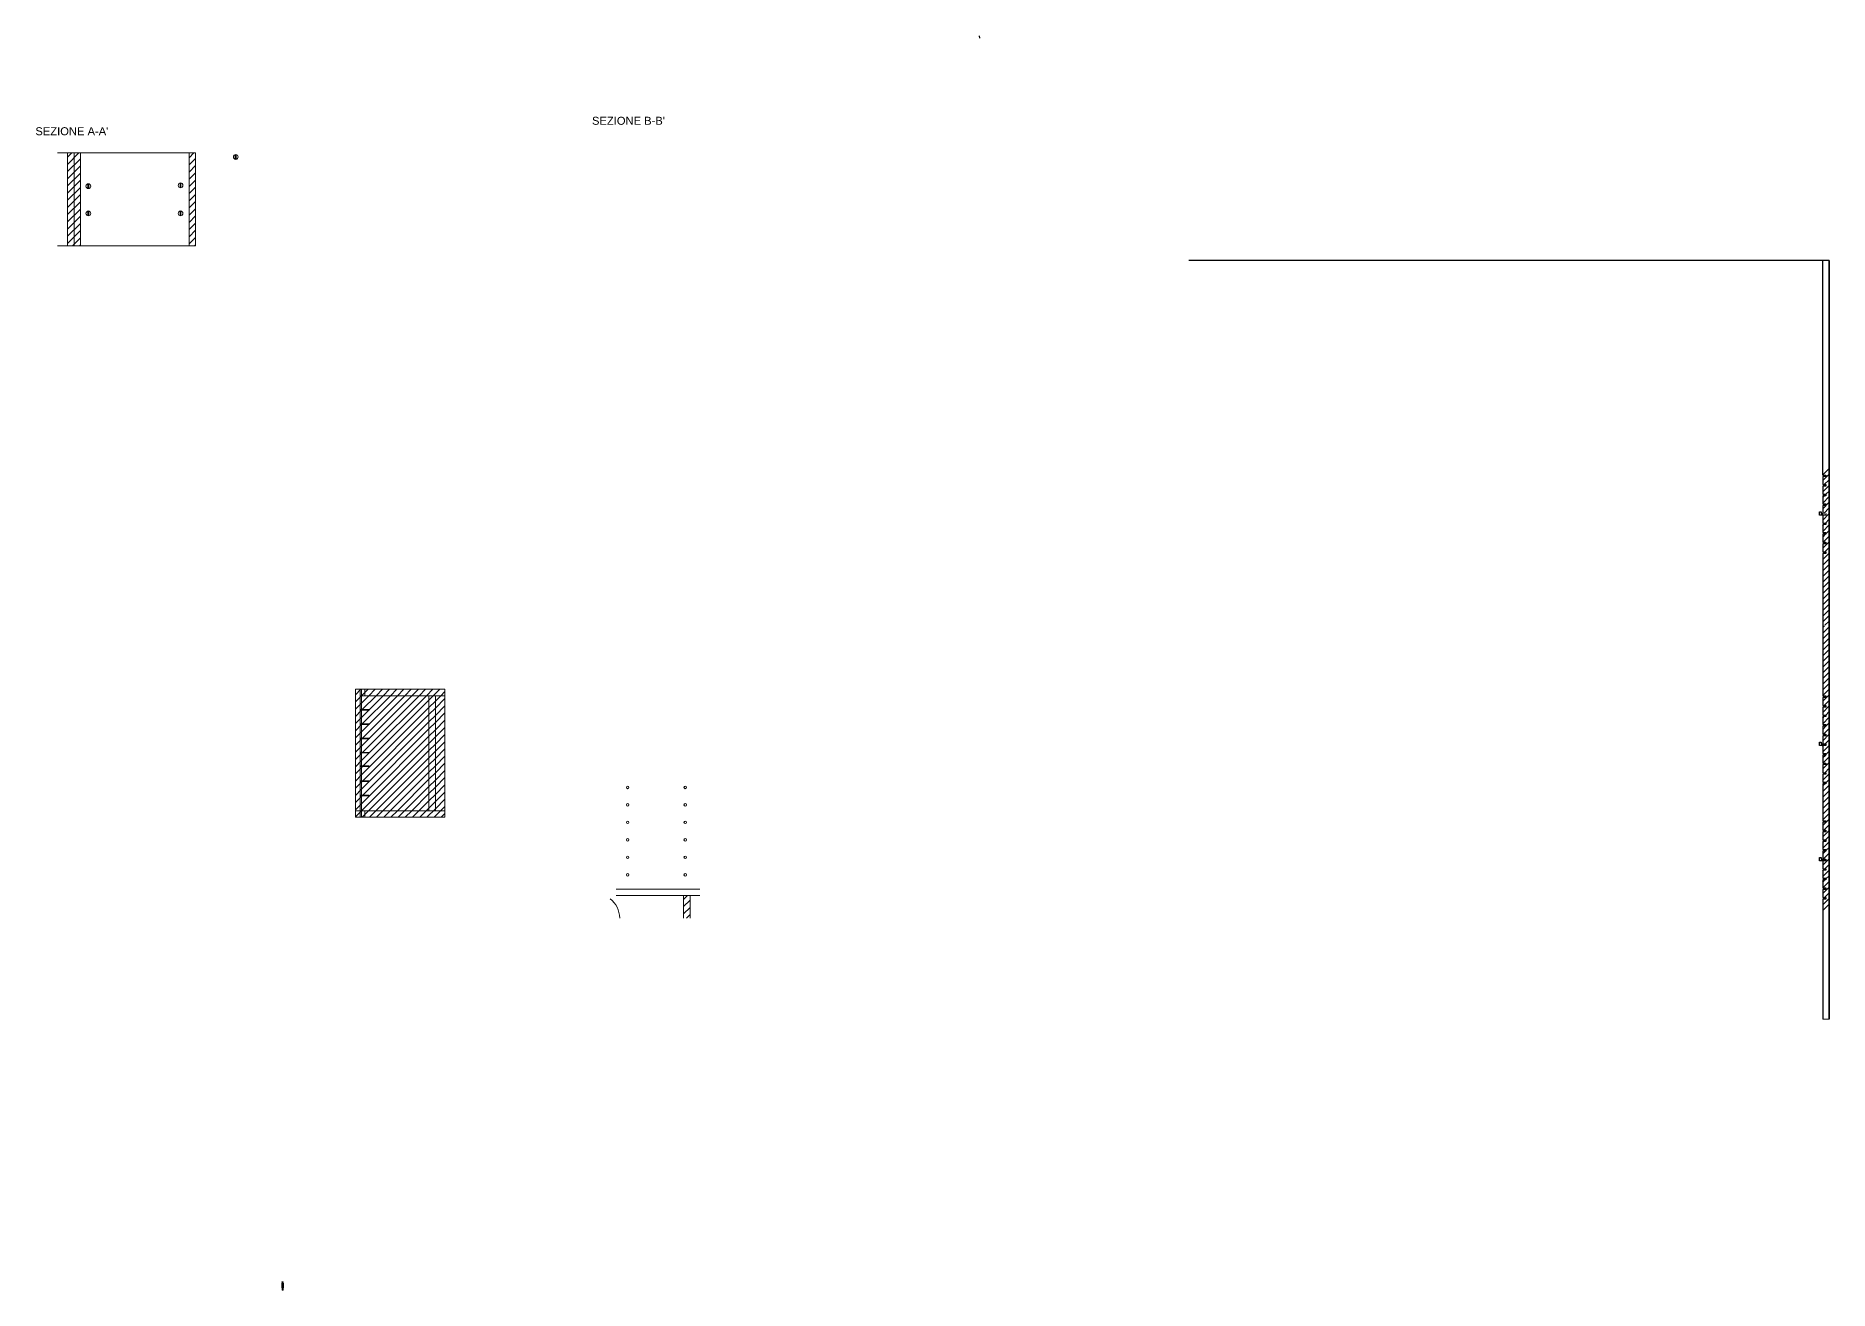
# Model space of a CAD drawing. Header units: millimetres. Extents: x -1085 to 10527, y 119 to 3003.
# Drawn here: x 2467 to 3027, y 834 to 1226 of the extents above; entities that cross this region are included whole.
import ezdxf

# ---------------------------------------------------------------- set-up
doc = ezdxf.new("R2010")
doc.units = ezdxf.units.MM
for name, color, linetype, lineweight in [('A-ANNO-SYMB', 3, 'Continuous', 18), ('A-FURN-SEZ', 1, 'Continuous', 9), ('A-LINE-GRPH', 15, 'Continuous', 13), ('LINEE DI SEZIONE', 4, 'Continuous', 15)]:
    doc.layers.add(name, color=color, linetype=linetype, lineweight=lineweight)
doc.styles.get("Standard").update_dxf_attribs({"font": 'arial.ttf'})
pattern_1 = [(45, (-312.0437, -273.793), (-1.122532, 1.122532), [])]

msp = doc.modelspace()

# ---------------------------------------------------------------- hatches: boundary and pattern name
at = {"layer": 'A-FURN-SEZ'}
h = msp.add_hatch(dxfattribs=at)
h.set_pattern_fill('ANSI31', color=256, scale=0.5)
h.set_pattern_definition(pattern_1)
h.paths.add_polyline_path([(2592.02, 1019.98), (2590.02, 1019.98), (2590.02, 983.98), (2592.02, 983.98)])
h.paths.add_polyline_path([(2568.52, 1021.98), (2567.02, 1021.98), (2567.02, 983.98), (2568.52, 983.98)])
h.paths.add_polyline_path([(2595.02, 983.98), (2570.02, 983.98), (2570.02, 981.98), (2595.02, 981.98)])
h.paths.add_polyline_path([(2570.02, 983.98), (2568.92, 983.98), (2568.92, 981.98), (2570.02, 981.98)])
h.paths.add_polyline_path([(2568.52, 983.98), (2567.02, 983.98), (2567.02, 981.98), (2568.52, 981.98)])
h.paths.add_polyline_path([(2568.92, 983.98), (2568.52, 983.98), (2568.52, 981.98), (2568.92, 981.98)])
h.paths.add_polyline_path([(2568.92, 988.73), (2568.69, 988.73, 0.343729), (2568.59, 988.66), (2568.52, 988.43), (2568.52, 983.98), (2568.92, 983.98)])
h.paths.add_polyline_path([(2568.92, 993.18), (2568.69, 993.18, 0.343729), (2568.59, 993.11), (2568.52, 992.88), (2568.52, 989.23), (2568.6, 988.99, 0.300909), (2568.69, 988.93), (2568.92, 988.93)])
h.paths.add_polyline_path([(2568.92, 997.84), (2568.69, 997.84, 0.343729), (2568.59, 997.77), (2568.52, 997.54), (2568.52, 993.68), (2568.6, 993.44, 0.300909), (2568.69, 993.38), (2568.92, 993.38)])
h.paths.add_polyline_path([(2568.92, 1002.08), (2568.69, 1002.08, 0.343729), (2568.59, 1002.01), (2568.52, 1001.78), (2568.52, 998.34), (2568.6, 998.1, 0.300909), (2568.69, 998.04), (2568.92, 998.04)])
h.paths.add_polyline_path([(2568.92, 1006.53), (2568.69, 1006.53, 0.343729), (2568.59, 1006.46), (2568.52, 1006.23), (2568.52, 1002.58), (2568.6, 1002.34, 0.300909), (2568.69, 1002.28), (2568.92, 1002.28)])
h.paths.add_polyline_path([(2568.92, 1010.98), (2568.69, 1010.98, 0.343729), (2568.59, 1010.91), (2568.52, 1010.68), (2568.52, 1007.03), (2568.6, 1006.79, 0.300909), (2568.69, 1006.73), (2568.92, 1006.73)])
h.paths.add_polyline_path([(2568.92, 1015.43), (2568.69, 1015.43, 0.343729), (2568.59, 1015.36), (2568.52, 1015.13), (2568.52, 1011.48), (2568.6, 1011.24, 0.300909), (2568.69, 1011.18), (2568.92, 1011.18)])
h.paths.add_polyline_path([(2568.92, 1019.98), (2568.52, 1019.98), (2568.52, 1015.93), (2568.6, 1015.69, 0.300909), (2568.69, 1015.63), (2568.92, 1015.63)])
h.paths.add_polyline_path([(2568.92, 1021.98), (2568.52, 1021.98), (2568.52, 1019.98), (2568.92, 1019.98)])
h.paths.add_polyline_path([(2570.02, 1021.98), (2568.92, 1021.98), (2568.92, 1019.98), (2570.02, 1019.98)])
h.paths.add_polyline_path([(2595.02, 1021.98), (2570.02, 1021.98), (2570.02, 1019.98), (2595.02, 1019.98)])
h = msp.add_hatch(dxfattribs=at)
h.set_pattern_fill('ANSI31', color=256, scale=0.5)
h.set_pattern_definition([(45, (-232.4712, -353.9734), (-1.122532, 1.122532), [])])
h.paths.add_polyline_path([(2671.59, 957.51), (2669.59, 957.51), (2669.59, 950.51), (2671.59, 950.51)])
at = {"layer": 'LINEE DI SEZIONE'}
h = msp.add_hatch(dxfattribs=at)
h.set_pattern_fill('ANSI31', color=256, scale=0.5)
h.set_pattern_definition([(45, (48.7971, -285.9306), (-1.122532, 1.122532), [])])
h.paths.add_polyline_path([(2481.12, 1189.55), (2479.12, 1189.55), (2479.12, 1160.55), (2481.12, 1160.55)])
h.paths.add_polyline_path([(2479.12, 1189.55), (2477.12, 1189.55), (2477.12, 1160.55), (2479.12, 1160.55)])
h.paths.add_polyline_path([(2517.12, 1160.55), (2517.12, 1189.55), (2515.12, 1189.55), (2515.12, 1160.55)])
at = {"layer": 'LINEE DI SEZIONE', "transparency": 33554687}
h = msp.add_hatch(dxfattribs=at)
h.set_pattern_fill('ANSI31', color=256, scale=0.5)
h.set_pattern_definition(pattern_1)
h.paths.add_polyline_path([(2571.52, 1002.18), (2571.26, 1002.12), (2571.25, 1002.07), (2571.23, 1002.11), (2571.11, 1002.08), (2571.1, 1002.08), (2568.92, 1002.08), (2568.92, 998.07), (2568.93, 998.04), (2571.21, 998.04), (2571.21, 998.05), (2571.24, 998.01), (2571.52, 997.94), (2571.26, 997.88), (2571.25, 997.83), (2571.23, 997.87), (2571.11, 997.84), (2571.1, 997.84), (2568.92, 997.84), (2568.92, 993.41), (2568.93, 993.38), (2571.21, 993.38), (2571.21, 993.39), (2571.24, 993.35), (2571.52, 993.28), (2571.26, 993.22), (2571.25, 993.17), (2571.23, 993.21), (2571.11, 993.18), (2571.1, 993.18), (2568.92, 993.18), (2568.92, 988.96), (2568.93, 988.93), (2571.21, 988.93), (2571.21, 988.94), (2571.24, 988.9), (2571.52, 988.83), (2571.26, 988.77), (2571.25, 988.72), (2571.23, 988.76), (2571.11, 988.73), (2571.1, 988.73), (2568.92, 988.73), (2568.92, 983.98), (2570.02, 983.98), (2590.02, 983.98), (2590.02, 1019.98), (2568.92, 1019.98), (2568.92, 1015.66), (2568.93, 1015.63), (2571.21, 1015.63), (2571.21, 1015.64), (2571.24, 1015.6), (2571.52, 1015.53), (2571.26, 1015.47), (2571.25, 1015.42), (2571.23, 1015.46), (2571.11, 1015.43), (2571.1, 1015.43), (2568.92, 1015.43), (2568.92, 1011.21), (2568.93, 1011.18), (2571.21, 1011.18), (2571.21, 1011.19), (2571.24, 1011.15), (2571.52, 1011.08), (2571.26, 1011.02), (2571.25, 1010.97), (2571.23, 1011.01), (2571.11, 1010.98), (2571.1, 1010.98), (2568.92, 1010.98), (2568.92, 1006.76), (2568.93, 1006.73), (2571.21, 1006.73), (2571.21, 1006.74), (2571.24, 1006.7), (2571.52, 1006.63), (2571.26, 1006.57), (2571.25, 1006.52), (2571.23, 1006.56), (2571.11, 1006.53), (2571.1, 1006.53), (2568.92, 1006.53), (2568.92, 1002.31), (2568.93, 1002.28), (2571.21, 1002.28), (2571.21, 1002.29), (2571.24, 1002.25)])
h.paths.add_polyline_path([(2595.02, 1019.98), (2592.02, 1019.98), (2592.02, 983.98), (2595.02, 983.98)])

# ---------------------------------------------------------------- linework, layer by layer
for p, q in [((2761.87, 1226.14), (2761.98, 1225.45)), ((3027.46, 1155.93), (2827.46, 1155.93)), ((3025.46, 1088.93), (3025.46, 1155.93)), ((3027.46, 918.93), (3027.46, 1155.93)), ((3027.46, 1155.93), (3027.46, 918.93)), ((3025.46, 1088.93), (3026.46, 1088.93)), ((3025.46, 1088.43), (3025.46, 1085.93)), ((3026.46, 1088.43), (3025.46, 1088.43)), ((3026.46, 1088.93), (3026.46, 1088.43)), ((3025.46, 1085.93), (3026.46, 1085.93)), ((3025.46, 1085.43), (3025.46, 1082.93)), ((3026.46, 1085.43), (3025.46, 1085.43)), ((3025.46, 1082.93), (3026.46, 1082.93)), ((3025.46, 1082.43), (3025.46, 1079.93)), ((3026.46, 1082.43), (3025.46, 1082.43)), ((3026.46, 1085.93), (3026.46, 1085.43)), ((3026.46, 1082.93), (3026.46, 1082.43)), ((3024.46, 1076.43), (3024.46, 1077.43)), ((3024.46, 1077.43), (3024.96, 1077.43)), ((3025.46, 1076.43), (3024.46, 1076.43)), ((3024.96, 1077.43), (3024.96, 1076.93)), ((3024.96, 1076.93), (3025.46, 1076.93)), ((3025.46, 1079.93), (3026.46, 1079.93)), ((3025.46, 1079.43), (3025.46, 1076.93)), ((3026.46, 1079.43), (3025.46, 1079.43)), ((3025.46, 1076.43), (3025.46, 1073.93)), ((3026.46, 1076.43), (3025.46, 1076.43)), ((3026.46, 1079.93), (3026.46, 1079.43)), ((3026.46, 1076.93), (3026.46, 1076.43)), ((3025.46, 1073.93), (3026.46, 1073.93)), ((3025.46, 1073.43), (3025.46, 1070.93)), ((3026.46, 1073.43), (3025.46, 1073.43)), ((3025.46, 1070.93), (3026.46, 1070.93)), ((3025.46, 1070.43), (3025.46, 1067.93)), ((3026.46, 1070.43), (3025.46, 1070.43)), ((3026.46, 1073.93), (3026.46, 1073.43)), ((3026.46, 1070.93), (3026.46, 1070.43)), ((3025.46, 1067.93), (3026.46, 1067.93)), ((3025.46, 1067.43), (3025.46, 1064.93)), ((3026.46, 1067.43), (3025.46, 1067.43)), ((3025.46, 1064.93), (3026.46, 1064.93)), ((3026.46, 1067.93), (3026.46, 1067.43)), ((3026.46, 1064.93), (3026.46, 1064.43)), ((3025.46, 1064.43), (3025.46, 1019.93)), ((3026.46, 1064.43), (3025.46, 1064.43)), ((3025.46, 1019.93), (3026.46, 1019.93)), ((3026.46, 1019.93), (3026.46, 1019.43)), ((3025.46, 1019.43), (3025.46, 1016.93)), ((3026.46, 1019.43), (3025.46, 1019.43)), ((3025.46, 1016.93), (3026.46, 1016.93)), ((3025.46, 1016.43), (3025.46, 1013.93)), ((3026.46, 1016.43), (3025.46, 1016.43)), ((3026.46, 1016.93), (3026.46, 1016.43)), ((3025.46, 1013.93), (3026.46, 1013.93)), ((3025.46, 1013.43), (3025.46, 1010.93)), ((3026.46, 1013.43), (3025.46, 1013.43)), ((3025.46, 1010.93), (3026.46, 1010.93)), ((3025.46, 1010.43), (3025.46, 1007.93)), ((3026.46, 1010.43), (3025.46, 1010.43)), ((3026.46, 1013.93), (3026.46, 1013.43)), ((3026.46, 1010.93), (3026.46, 1010.43)), ((3024.46, 1004.43), (3024.46, 1005.43)), ((3024.46, 1005.43), (3024.96, 1005.43)), ((3025.46, 1004.43), (3024.46, 1004.43)), ((3024.96, 1005.43), (3024.96, 1004.93)), ((3024.96, 1004.93), (3025.46, 1004.93)), ((3025.46, 1007.93), (3026.46, 1007.93)), ((3025.46, 1007.43), (3025.46, 1004.93)), ((3026.46, 1007.43), (3025.46, 1007.43)), ((3025.46, 1004.93), (3026.46, 1004.93)), ((3025.46, 1004.43), (3025.46, 1001.93)), ((3026.46, 1004.43), (3025.46, 1004.43)), ((3026.46, 1007.93), (3026.46, 1007.43)), ((3026.46, 1004.93), (3026.46, 1004.43)), ((3025.46, 1001.93), (3026.46, 1001.93)), ((3025.46, 1001.43), (3025.46, 998.93)), ((3026.46, 1001.43), (3025.46, 1001.43)), ((3025.46, 998.93), (3026.46, 998.93)), ((3025.46, 998.43), (3025.46, 995.93)), ((3026.46, 998.43), (3025.46, 998.43)), ((3026.46, 1001.93), (3026.46, 1001.43)), ((3026.46, 998.93), (3026.46, 998.43)), ((3025.46, 995.93), (3026.46, 995.93)), ((3025.46, 995.43), (3025.46, 992.93)), ((3026.46, 995.43), (3025.46, 995.43)), ((3025.46, 992.93), (3026.46, 992.93)), ((3025.46, 992.43), (3025.46, 980.93)), ((3026.46, 992.43), (3025.46, 992.43)), ((3026.46, 995.93), (3026.46, 995.43)), ((3026.46, 992.93), (3026.46, 992.43)), ((3025.46, 980.93), (3026.46, 980.93)), ((3026.46, 980.93), (3026.46, 980.43)), ((3025.46, 980.43), (3025.46, 977.93)), ((3026.46, 980.43), (3025.46, 980.43)), ((3025.46, 977.93), (3026.46, 977.93)), ((3025.46, 977.43), (3025.46, 974.93)), ((3026.46, 977.43), (3025.46, 977.43)), ((3025.46, 974.93), (3026.46, 974.93)), ((3026.46, 977.93), (3026.46, 977.43)), ((3026.46, 974.93), (3026.46, 974.43)), ((3024.46, 968.43), (3024.46, 969.43)), ((3024.46, 969.43), (3024.96, 969.43)), ((3024.96, 969.43), (3024.96, 968.93)), ((3025.46, 974.43), (3025.46, 971.93)), ((3026.46, 974.43), (3025.46, 974.43)), ((3025.46, 971.93), (3026.46, 971.93)), ((3025.46, 971.43), (3025.46, 968.93)), ((3026.46, 971.43), (3025.46, 971.43)), ((3026.46, 971.93), (3026.46, 971.43)), ((3025.46, 968.43), (3024.46, 968.43)), ((3024.96, 968.93), (3025.46, 968.93)), ((3025.46, 968.93), (3026.46, 968.93)), ((3025.46, 968.43), (3025.46, 965.93)), ((3026.46, 968.43), (3025.46, 968.43)), ((3025.46, 965.93), (3026.46, 965.93)), ((3025.46, 965.43), (3025.46, 962.93)), ((3026.46, 965.43), (3025.46, 965.43)), ((3026.46, 968.93), (3026.46, 968.43)), ((3026.46, 965.93), (3026.46, 965.43)), ((3025.46, 962.93), (3026.46, 962.93)), ((3025.46, 962.43), (3025.46, 959.93)), ((3026.46, 962.43), (3025.46, 962.43)), ((3025.46, 959.93), (3026.46, 959.93)), ((3025.46, 959.43), (3025.46, 956.93)), ((3026.46, 959.43), (3025.46, 959.43)), ((3026.46, 962.93), (3026.46, 962.43)), ((3026.46, 959.93), (3026.46, 959.43)), ((3025.46, 956.93), (3026.46, 956.93)), ((3025.46, 956.43), (3025.46, 918.93)), ((3026.46, 956.43), (3025.46, 956.43)), ((3026.46, 956.93), (3026.46, 956.43))]:
    msp.add_line(p, q)
at = {"linetype": 'Continuous', "transparency": 33554569}
for p, q in [((3025.46, 1089.01), (3027.46, 1091.01)), ((3025.46, 1087.24), (3027.46, 1089.24)), ((3025.92, 1085.93), (3027.46, 1087.47)), ((3025.46, 1083.7), (3027.46, 1085.7)), ((3025.46, 1081.93), (3025.96, 1082.43)), ((3025.46, 1080.17), (3027.46, 1082.17)), ((3026.46, 1082.93), (3027.46, 1083.93)), ((3025.46, 1078.4), (3027.46, 1080.4)), ((3025.46, 1074.86), (3027.46, 1076.86)), ((3025.76, 1076.93), (3027.46, 1078.63)), ((3025.46, 1073.1), (3025.8, 1073.43)), ((3025.46, 1071.33), (3027.46, 1073.33)), ((3025.46, 1069.56), (3026.33, 1070.43)), ((3026.3, 1073.93), (3027.46, 1075.1)), ((3026.46, 1070.56), (3027.46, 1071.56)), ((3025.46, 1066.03), (3027.46, 1068.03)), ((3025.46, 1062.49), (3027.46, 1064.49)), ((3025.6, 1067.93), (3027.46, 1069.79)), ((3026.13, 1064.93), (3027.46, 1066.26)), ((3025.46, 1064.26), (3025.63, 1064.43)), ((3025.46, 1060.72), (3027.46, 1062.72)), ((3025.46, 1058.95), (3027.46, 1060.95)), ((3025.46, 1057.19), (3027.46, 1059.19)), ((3025.46, 1055.42), (3027.46, 1057.42)), ((3025.46, 1053.65), (3027.46, 1055.65)), ((3025.46, 1051.88), (3027.46, 1053.88)), ((3025.46, 1050.12), (3027.46, 1052.12)), ((3025.46, 1048.35), (3027.46, 1050.35)), ((3025.46, 1046.58), (3027.46, 1048.58)), ((3025.46, 1044.81), (3027.46, 1046.81)), ((3025.46, 1043.04), (3027.46, 1045.04)), ((3026.15, 1041.97), (3027.46, 1043.28)), ((3025.46, 1041.28), (3025.99, 1041.81)), ((3025.46, 1039.51), (3027.46, 1041.51)), ((3025.46, 1037.74), (3027.46, 1039.74)), ((3025.46, 1035.97), (3027.46, 1037.97)), ((3025.46, 1034.21), (3027.46, 1036.21)), ((3025.46, 1032.44), (3027.46, 1034.44)), ((3025.46, 1030.67), (3027.46, 1032.67)), ((3025.46, 1028.9), (3027.46, 1030.9)), ((3025.46, 1027.13), (3027.46, 1029.13)), ((3025.46, 1025.37), (3027.46, 1027.37)), ((3025.46, 1023.6), (3027.46, 1025.6)), ((3025.46, 1021.83), (3027.46, 1023.83)), ((3025.46, 1020.06), (3027.46, 1022.06)), ((3025.46, 1018.3), (3027.46, 1020.3)), ((3025.46, 1014.76), (3027.46, 1016.76)), ((3025.86, 1016.93), (3027.46, 1018.53)), ((3026.4, 1013.93), (3027.46, 1014.99)), ((3025.46, 1012.99), (3025.9, 1013.43)), ((3025.46, 1011.22), (3027.46, 1013.22)), ((3025.46, 1009.46), (3026.43, 1010.43)), ((3025.7, 1007.93), (3027.46, 1009.69)), ((3026.46, 1010.46), (3027.46, 1011.46)), ((3025.46, 1005.92), (3027.46, 1007.92)), ((3025.46, 1004.15), (3025.74, 1004.43)), ((3025.46, 1002.39), (3027.46, 1004.39)), ((3026.24, 1004.93), (3027.46, 1006.15)), ((3025.46, 1000.62), (3026.27, 1001.43)), ((3025.46, 997.08), (3027.46, 999.08)), ((3025.54, 998.93), (3027.46, 1000.85)), ((3026.08, 995.93), (3027.46, 997.31)), ((3026.46, 1001.62), (3027.46, 1002.62)), ((3025.46, 993.55), (3027.46, 995.55)), ((3025.46, 991.78), (3026.11, 992.43)), ((3025.46, 990.01), (3027.46, 992.01)), ((3026.46, 992.78), (3027.46, 993.78)), ((3025.46, 988.24), (3027.46, 990.24)), ((3025.46, 986.48), (3027.46, 988.48)), ((3025.46, 984.71), (3027.46, 986.71)), ((3025.46, 982.94), (3027.46, 984.94)), ((3025.46, 981.17), (3027.46, 983.17)), ((3025.46, 979.4), (3027.46, 981.4)), ((3025.46, 975.87), (3027.46, 977.87)), ((3025.75, 977.93), (3027.46, 979.64)), ((3026.29, 974.93), (3027.46, 976.1)), ((3025.46, 974.1), (3025.79, 974.43)), ((3025.46, 972.33), (3027.46, 974.33)), ((3025.46, 970.57), (3026.33, 971.43)), ((3025.59, 968.93), (3027.46, 970.8)), ((3026.46, 971.57), (3027.46, 972.57)), ((3025.46, 967.03), (3027.46, 969.03)), ((3025.46, 963.49), (3027.46, 965.49)), ((3025.46, 965.26), (3025.63, 965.43)), ((3026.13, 965.93), (3027.46, 967.26)), ((3026.46, 962.73), (3027.46, 963.73)), ((3025.46, 961.73), (3026.16, 962.43)), ((3025.46, 959.96), (3027.46, 961.96)), ((3025.46, 958.19), (3027.46, 960.19)), ((3025.97, 956.93), (3027.46, 958.42)), ((3025.46, 954.66), (3027.46, 956.66)), ((3025.46, 956.42), (3025.47, 956.43)), ((3025.46, 952.89), (3027.46, 954.89))]:
    msp.add_line(p, q, dxfattribs=at)
at = {"layer": 'A-ANNO-SYMB'}
msp.add_line((3025.46, 918.93), (3027.46, 918.93), dxfattribs=at)
at = {"layer": 'A-FURN-SEZ'}
for p, q in [((2517.12, 1189.55), (2473.99, 1189.55)), ((2477.12, 1189.55), (2477.12, 1160.55)), ((2479.12, 1160.55), (2479.12, 1189.55)), ((2481.12, 1189.55), (2481.12, 1160.55)), ((2515.12, 1160.55), (2515.12, 1189.55)), ((2517.12, 1189.55), (2517.12, 1160.55)), ((2517.12, 1160.55), (2473.99, 1160.55)), ((2567.02, 983.98), (2567.02, 1021.98)), ((2568.52, 1021.98), (2567.02, 1021.98)), ((2568.52, 983.98), (2568.52, 1021.98)), ((2568.52, 1021.98), (2568.92, 1021.98)), ((2568.52, 1019.98), (2568.92, 1019.98)), ((2568.92, 1021.98), (2595.02, 1021.98)), ((2568.92, 1019.98), (2568.92, 1021.98)), ((2568.92, 1019.98), (2595.02, 1019.98)), ((2568.92, 1015.63), (2568.92, 1019.98)), ((2570.02, 1019.98), (2570.02, 1021.98)), ((2590.02, 983.98), (2590.02, 1019.98)), ((2592.02, 1019.98), (2592.02, 983.98)), ((2595.02, 1021.98), (2595.02, 1019.98)), ((2595.02, 981.98), (2595.02, 1019.98)), ((2568.73, 1015.63), (2568.8, 1015.43)), ((2568.83, 1015.63), (2568.9, 1015.43)), ((2568.92, 1006.73), (2568.92, 1015.43)), ((2568.93, 1015.63), (2569, 1015.43)), ((2569.03, 1015.63), (2569.1, 1015.43)), ((2569.13, 1015.63), (2569.2, 1015.43)), ((2569.23, 1015.63), (2569.3, 1015.43)), ((2569.33, 1015.63), (2569.4, 1015.43)), ((2569.43, 1015.63), (2569.5, 1015.43)), ((2569.53, 1015.63), (2569.6, 1015.43)), ((2569.63, 1015.63), (2569.7, 1015.43)), ((2569.73, 1015.63), (2569.8, 1015.43)), ((2569.83, 1015.63), (2569.9, 1015.43)), ((2569.93, 1015.63), (2570, 1015.43)), ((2570.03, 1015.63), (2570.1, 1015.43)), ((2570.13, 1015.63), (2570.2, 1015.43)), ((2570.23, 1015.63), (2570.3, 1015.43)), ((2570.33, 1015.63), (2570.4, 1015.43)), ((2570.43, 1015.63), (2570.5, 1015.43)), ((2570.53, 1015.63), (2570.6, 1015.43)), ((2570.63, 1015.63), (2570.7, 1015.43)), ((2570.73, 1015.63), (2570.8, 1015.43)), ((2570.83, 1015.63), (2570.9, 1015.43)), ((2570.93, 1015.63), (2571, 1015.43)), ((2571.03, 1015.63), (2571.1, 1015.43)), ((2568.73, 1011.18), (2568.8, 1010.98)), ((2568.83, 1011.18), (2568.9, 1010.98)), ((2568.93, 1011.18), (2569, 1010.98)), ((2569.03, 1011.18), (2569.1, 1010.98)), ((2569.13, 1011.18), (2569.2, 1010.98)), ((2569.23, 1011.18), (2569.3, 1010.98)), ((2569.33, 1011.18), (2569.4, 1010.98)), ((2569.43, 1011.18), (2569.5, 1010.98)), ((2569.53, 1011.18), (2569.6, 1010.98)), ((2569.63, 1011.18), (2569.7, 1010.98)), ((2569.73, 1011.18), (2569.8, 1010.98)), ((2569.83, 1011.18), (2569.9, 1010.98)), ((2569.93, 1011.18), (2570, 1010.98)), ((2570.03, 1011.18), (2570.1, 1010.98)), ((2570.13, 1011.18), (2570.2, 1010.98)), ((2570.23, 1011.18), (2570.3, 1010.98)), ((2570.33, 1011.18), (2570.4, 1010.98)), ((2570.43, 1011.18), (2570.5, 1010.98)), ((2570.53, 1011.18), (2570.6, 1010.98)), ((2570.63, 1011.18), (2570.7, 1010.98)), ((2570.73, 1011.18), (2570.8, 1010.98)), ((2570.83, 1011.18), (2570.9, 1010.98)), ((2570.93, 1011.18), (2571, 1010.98)), ((2571.03, 1011.18), (2571.1, 1010.98)), ((2568.73, 1006.73), (2568.8, 1006.53)), ((2568.83, 1006.73), (2568.9, 1006.53)), ((2568.92, 1002.28), (2568.92, 1006.53)), ((2568.93, 1006.73), (2569, 1006.53)), ((2569.03, 1006.73), (2569.1, 1006.53)), ((2569.13, 1006.73), (2569.2, 1006.53)), ((2569.23, 1006.73), (2569.3, 1006.53)), ((2569.33, 1006.73), (2569.4, 1006.53)), ((2569.43, 1006.73), (2569.5, 1006.53)), ((2569.53, 1006.73), (2569.6, 1006.53)), ((2569.63, 1006.73), (2569.7, 1006.53)), ((2569.73, 1006.73), (2569.8, 1006.53)), ((2569.83, 1006.73), (2569.9, 1006.53)), ((2569.93, 1006.73), (2570, 1006.53)), ((2570.03, 1006.73), (2570.1, 1006.53)), ((2570.13, 1006.73), (2570.2, 1006.53)), ((2570.23, 1006.73), (2570.3, 1006.53)), ((2570.33, 1006.73), (2570.4, 1006.53)), ((2570.43, 1006.73), (2570.5, 1006.53)), ((2570.53, 1006.73), (2570.6, 1006.53)), ((2570.63, 1006.73), (2570.7, 1006.53)), ((2570.73, 1006.73), (2570.8, 1006.53)), ((2570.83, 1006.73), (2570.9, 1006.53)), ((2570.93, 1006.73), (2571, 1006.53)), ((2571.03, 1006.73), (2571.1, 1006.53)), ((2568.73, 1002.28), (2568.8, 1002.08)), ((2568.73, 998.04), (2568.8, 997.84)), ((2568.83, 1002.28), (2568.9, 1002.08)), ((2568.83, 998.04), (2568.9, 997.84)), ((2568.92, 993.38), (2568.92, 1002.08)), ((2568.93, 1002.28), (2569, 1002.08)), ((2568.93, 998.04), (2569, 997.84)), ((2569.03, 1002.28), (2569.1, 1002.08)), ((2569.03, 998.04), (2569.1, 997.84)), ((2569.13, 1002.28), (2569.2, 1002.08)), ((2569.13, 998.04), (2569.2, 997.84)), ((2569.23, 1002.28), (2569.3, 1002.08)), ((2569.23, 998.04), (2569.3, 997.84)), ((2569.33, 1002.28), (2569.4, 1002.08)), ((2569.33, 998.04), (2569.4, 997.84)), ((2569.43, 1002.28), (2569.5, 1002.08)), ((2569.43, 998.04), (2569.5, 997.84)), ((2569.53, 1002.28), (2569.6, 1002.08)), ((2569.53, 998.04), (2569.6, 997.84)), ((2569.63, 1002.28), (2569.7, 1002.08)), ((2569.63, 998.04), (2569.7, 997.84)), ((2569.73, 1002.28), (2569.8, 1002.08)), ((2569.73, 998.04), (2569.8, 997.84)), ((2569.83, 1002.28), (2569.9, 1002.08)), ((2569.83, 998.04), (2569.9, 997.84)), ((2569.93, 1002.28), (2570, 1002.08)), ((2569.93, 998.04), (2570, 997.84)), ((2570.03, 1002.28), (2570.1, 1002.08)), ((2570.03, 998.04), (2570.1, 997.84)), ((2570.13, 1002.28), (2570.2, 1002.08)), ((2570.13, 998.04), (2570.2, 997.84)), ((2570.23, 1002.28), (2570.3, 1002.08)), ((2570.23, 998.04), (2570.3, 997.84)), ((2570.33, 1002.28), (2570.4, 1002.08)), ((2570.33, 998.04), (2570.4, 997.84)), ((2570.43, 1002.28), (2570.5, 1002.08)), ((2570.43, 998.04), (2570.5, 997.84)), ((2570.53, 1002.28), (2570.6, 1002.08)), ((2570.53, 998.04), (2570.6, 997.84)), ((2570.63, 1002.28), (2570.7, 1002.08)), ((2570.63, 998.04), (2570.7, 997.84)), ((2570.73, 1002.28), (2570.8, 1002.08)), ((2570.73, 998.04), (2570.8, 997.84)), ((2570.83, 1002.28), (2570.9, 1002.08)), ((2570.83, 998.04), (2570.9, 997.84)), ((2570.93, 1002.28), (2571, 1002.08)), ((2570.93, 998.04), (2571, 997.84)), ((2571.03, 1002.28), (2571.1, 1002.08)), ((2571.03, 998.04), (2571.1, 997.84)), ((2568.73, 993.38), (2568.8, 993.18)), ((2568.83, 993.38), (2568.9, 993.18)), ((2568.92, 988.93), (2568.92, 993.18)), ((2568.93, 993.38), (2569, 993.18)), ((2569.03, 993.38), (2569.1, 993.18)), ((2569.13, 993.38), (2569.2, 993.18)), ((2569.23, 993.38), (2569.3, 993.18)), ((2569.33, 993.38), (2569.4, 993.18)), ((2569.43, 993.38), (2569.5, 993.18)), ((2569.53, 993.38), (2569.6, 993.18)), ((2569.63, 993.38), (2569.7, 993.18)), ((2569.73, 993.38), (2569.8, 993.18)), ((2569.83, 993.38), (2569.9, 993.18)), ((2569.93, 993.38), (2570, 993.18)), ((2570.03, 993.38), (2570.1, 993.18)), ((2570.13, 993.38), (2570.2, 993.18)), ((2570.23, 993.38), (2570.3, 993.18)), ((2570.33, 993.38), (2570.4, 993.18)), ((2570.43, 993.38), (2570.5, 993.18)), ((2570.53, 993.38), (2570.6, 993.18)), ((2570.63, 993.38), (2570.7, 993.18)), ((2570.73, 993.38), (2570.8, 993.18)), ((2570.83, 993.38), (2570.9, 993.18)), ((2570.93, 993.38), (2571, 993.18)), ((2571.03, 993.38), (2571.1, 993.18)), ((2568.73, 988.93), (2568.8, 988.73)), ((2568.83, 988.93), (2568.9, 988.73)), ((2568.92, 983.98), (2568.92, 988.73)), ((2568.93, 988.93), (2569, 988.73)), ((2569.03, 988.93), (2569.1, 988.73)), ((2569.13, 988.93), (2569.2, 988.73)), ((2569.23, 988.93), (2569.3, 988.73)), ((2569.33, 988.93), (2569.4, 988.73)), ((2569.43, 988.93), (2569.5, 988.73)), ((2569.53, 988.93), (2569.6, 988.73)), ((2569.63, 988.93), (2569.7, 988.73)), ((2569.73, 988.93), (2569.8, 988.73)), ((2569.83, 988.93), (2569.9, 988.73)), ((2569.93, 988.93), (2570, 988.73)), ((2570.03, 988.93), (2570.1, 988.73)), ((2570.13, 988.93), (2570.2, 988.73)), ((2570.23, 988.93), (2570.3, 988.73)), ((2570.33, 988.93), (2570.4, 988.73)), ((2570.43, 988.93), (2570.5, 988.73)), ((2570.53, 988.93), (2570.6, 988.73)), ((2570.63, 988.93), (2570.7, 988.73)), ((2570.73, 988.93), (2570.8, 988.73)), ((2570.83, 988.93), (2570.9, 988.73)), ((2570.93, 988.93), (2571, 988.73)), ((2571.03, 988.93), (2571.1, 988.73)), ((2567.02, 981.98), (2567.02, 983.98)), ((2567.02, 983.98), (2568.52, 983.98)), ((2568.52, 981.98), (2567.02, 981.98)), ((2568.52, 981.98), (2568.52, 983.98)), ((2568.52, 983.98), (2568.92, 983.98)), ((2568.92, 981.98), (2568.52, 981.98)), ((2568.92, 981.98), (2568.92, 983.98)), ((2568.92, 983.98), (2570.02, 983.98)), ((2570.02, 981.98), (2568.92, 981.98)), ((2595.02, 983.98), (2570.02, 983.98)), ((2570.02, 981.98), (2570.02, 983.98)), ((2595.02, 981.98), (2570.02, 981.98)), ((2592.02, 983.98), (2590.02, 983.98)), ((2648.49, 959.51), (2674.59, 959.51)), ((2674.59, 957.51), (2648.49, 957.51)), ((2669.59, 957.51), (2669.59, 950.51)), ((2671.59, 950.51), (2671.59, 957.51))]:
    msp.add_line(p, q, dxfattribs=at)
for points in [[(2529.52, 1188.84), (2529.75, 1188.84), (2529.75, 1188.05), (2529.52, 1188.05)], [(2529.52, 1187.93), (2529.75, 1187.93), (2529.75, 1187.81), (2529.52, 1187.81)], [(2483.49, 1179.72), (2483.72, 1179.72), (2483.72, 1178.94), (2483.49, 1178.94)], [(2483.49, 1178.82), (2483.72, 1178.82), (2483.72, 1178.69), (2483.49, 1178.69)], [(2512.29, 1179.97), (2512.52, 1179.97), (2512.52, 1179.18), (2512.29, 1179.18)], [(2512.29, 1179.07), (2512.52, 1179.07), (2512.52, 1178.94), (2512.29, 1178.94)], [(2483.49, 1171.21), (2483.72, 1171.21), (2483.72, 1170.42), (2483.49, 1170.42)], [(2512.29, 1171.21), (2512.52, 1171.21), (2512.52, 1170.42), (2512.29, 1170.42)], [(2483.49, 1170.31), (2483.72, 1170.31), (2483.72, 1170.18), (2483.49, 1170.18)], [(2512.29, 1170.31), (2512.52, 1170.31), (2512.52, 1170.18), (2512.29, 1170.18)]]:
    msp.add_lwpolyline(points, close=True, dxfattribs=at)
for points in [[(2571.2, 1015.61), (2571.15, 1015.62, 0.044876), (2571.09, 1015.63), (2568.69, 1015.63, -0.300909), (2568.6, 1015.69), (2568.52, 1015.93), (2568.52, 1015.13), (2568.6, 1015.37, -0.300909), (2568.69, 1015.43), (2571.09, 1015.43, 0.044876), (2571.15, 1015.44), (2571.23, 1015.46), (2571.25, 1015.42), (2571.26, 1015.47), (2571.52, 1015.53), (2571.24, 1015.6), (2571.21, 1015.64)], [(2571.2, 1011.16), (2571.15, 1011.17, 0.044876), (2571.09, 1011.18), (2568.69, 1011.18, -0.300909), (2568.6, 1011.24), (2568.52, 1011.48), (2568.52, 1010.68), (2568.6, 1010.92, -0.300909), (2568.69, 1010.98), (2571.09, 1010.98, 0.044876), (2571.15, 1010.99), (2571.23, 1011.01), (2571.25, 1010.97), (2571.26, 1011.02), (2571.52, 1011.08), (2571.24, 1011.15), (2571.21, 1011.19)], [(2571.2, 1006.71), (2571.15, 1006.72, 0.044876), (2571.09, 1006.73), (2568.69, 1006.73, -0.300909), (2568.6, 1006.79), (2568.52, 1007.03), (2568.52, 1006.23), (2568.6, 1006.47, -0.300909), (2568.69, 1006.53), (2571.09, 1006.53, 0.044876), (2571.15, 1006.54), (2571.23, 1006.56), (2571.25, 1006.52), (2571.26, 1006.57), (2571.52, 1006.63), (2571.24, 1006.7), (2571.21, 1006.74)], [(2571.2, 1002.26), (2571.15, 1002.27, 0.044876), (2571.09, 1002.28), (2568.69, 1002.28, -0.300909), (2568.6, 1002.34), (2568.52, 1002.58), (2568.52, 1001.78), (2568.6, 1002.02, -0.300909), (2568.69, 1002.08), (2571.09, 1002.08, 0.044876), (2571.15, 1002.09), (2571.23, 1002.11), (2571.25, 1002.07), (2571.26, 1002.12), (2571.52, 1002.18), (2571.24, 1002.25), (2571.21, 1002.29)], [(2571.2, 998.02), (2571.15, 998.03, 0.044876), (2571.09, 998.04), (2568.69, 998.04, -0.300909), (2568.6, 998.1), (2568.52, 998.34), (2568.52, 997.54), (2568.6, 997.78, -0.300909), (2568.69, 997.84), (2571.09, 997.84, 0.044876), (2571.15, 997.85), (2571.23, 997.87), (2571.25, 997.83), (2571.26, 997.88), (2571.52, 997.94), (2571.24, 998.01), (2571.21, 998.05)], [(2571.2, 993.36), (2571.15, 993.37, 0.044876), (2571.09, 993.38), (2568.69, 993.38, -0.300909), (2568.6, 993.44), (2568.52, 993.68), (2568.52, 992.88), (2568.6, 993.12, -0.300909), (2568.69, 993.18), (2571.09, 993.18, 0.044876), (2571.15, 993.19), (2571.23, 993.21), (2571.25, 993.17), (2571.26, 993.22), (2571.52, 993.28), (2571.24, 993.35), (2571.21, 993.39)], [(2571.2, 988.91), (2571.15, 988.92, 0.044876), (2571.09, 988.93), (2568.69, 988.93, -0.300909), (2568.6, 988.99), (2568.52, 989.23), (2568.52, 988.43), (2568.6, 988.67, -0.300909), (2568.69, 988.73), (2571.09, 988.73, 0.044876), (2571.15, 988.74), (2571.23, 988.76), (2571.25, 988.72), (2571.26, 988.77), (2571.52, 988.83), (2571.24, 988.9), (2571.21, 988.94)]]:
    msp.add_lwpolyline(points, format="xyb", close=True, dxfattribs=at)
for centre, radius in [((2529.65, 1188.3), 0.749), ((2483.61, 1179.18), 0.749), ((2512.42, 1179.43), 0.749), ((2483.61, 1170.67), 0.749), ((2512.42, 1170.67), 0.749), ((2652.09, 991.33), 0.4), ((2670.09, 991.33), 0.4), ((2652.09, 985.87), 0.4), ((2670.09, 985.87), 0.4), ((2652.09, 980.41), 0.4), ((2670.09, 980.41), 0.4), ((2652.09, 974.95), 0.4), ((2670.09, 974.95), 0.4), ((2652.09, 969.49), 0.4), ((2670.09, 969.49), 0.4), ((2652.09, 964.03), 0.4), ((2670.09, 964.03), 0.4)]:
    msp.add_circle(centre, radius, dxfattribs=at)
msp.add_arc((2641.95, 950.44), 7.65, 0.5424, 52.5877, dxfattribs=at)
at = {"layer": 'A-LINE-GRPH'}
for p, q in [((2544.08, 836.45), (2544.08, 834.95)), ((2544.14, 834.9), (2544.42, 834.61)), ((2544.19, 836.85), (2544.19, 836.7)), ((2544.22, 834.95), (2544.42, 834.75)), ((2544.28, 836.45), (2544.28, 834.95)), ((2544.36, 836.85), (2544.36, 836.7)), ((2544.48, 836.45), (2544.48, 834.95)), ((2544.14, 834.76), (2544.42, 834.47)), ((2544.14, 834.62), (2544.41, 834.34)), ((2544.14, 834.48), (2544.34, 834.27))]:
    msp.add_line(p, q, dxfattribs=at)
for points in [[(2544.03, 834.95), (2544.53, 834.95), (2544.53, 836.45), (2544.03, 836.45)], [(2544.08, 836.7), (2544.08, 836.85), (2544.48, 836.85), (2544.48, 836.7)]]:
    msp.add_lwpolyline(points, close=True, dxfattribs=at)
msp.add_lwpolyline([(2544.14, 834.95), (2544.14, 834.39, 1), (2544.42, 834.39), (2544.42, 834.95)], format="xyb", dxfattribs=at)
for points in [[(2544.18, 834.95), (2544.18, 836.45), (2544.18, 836.7)], [(2544.38, 836.7), (2544.38, 836.45), (2544.38, 834.95)]]:
    msp.add_lwpolyline(points, dxfattribs=at)

# ---------------------------------------------------------------- texts
at = {"char_height": 2.5, "attachment_point": 1}
for s, width, insert in [("SEZIONE B-B'", 50.9953, (2640.95, 1200.86)), ("SEZIONE A-A'", 41.1078, (2467.05, 1197.59))]:
    msp.add_mtext_dynamic_manual_height_columns(s, width=width, gutter_width=12.5, heights=[0], dxfattribs=dict(at, insert=insert))

doc.saveas('drawing.dxf')
